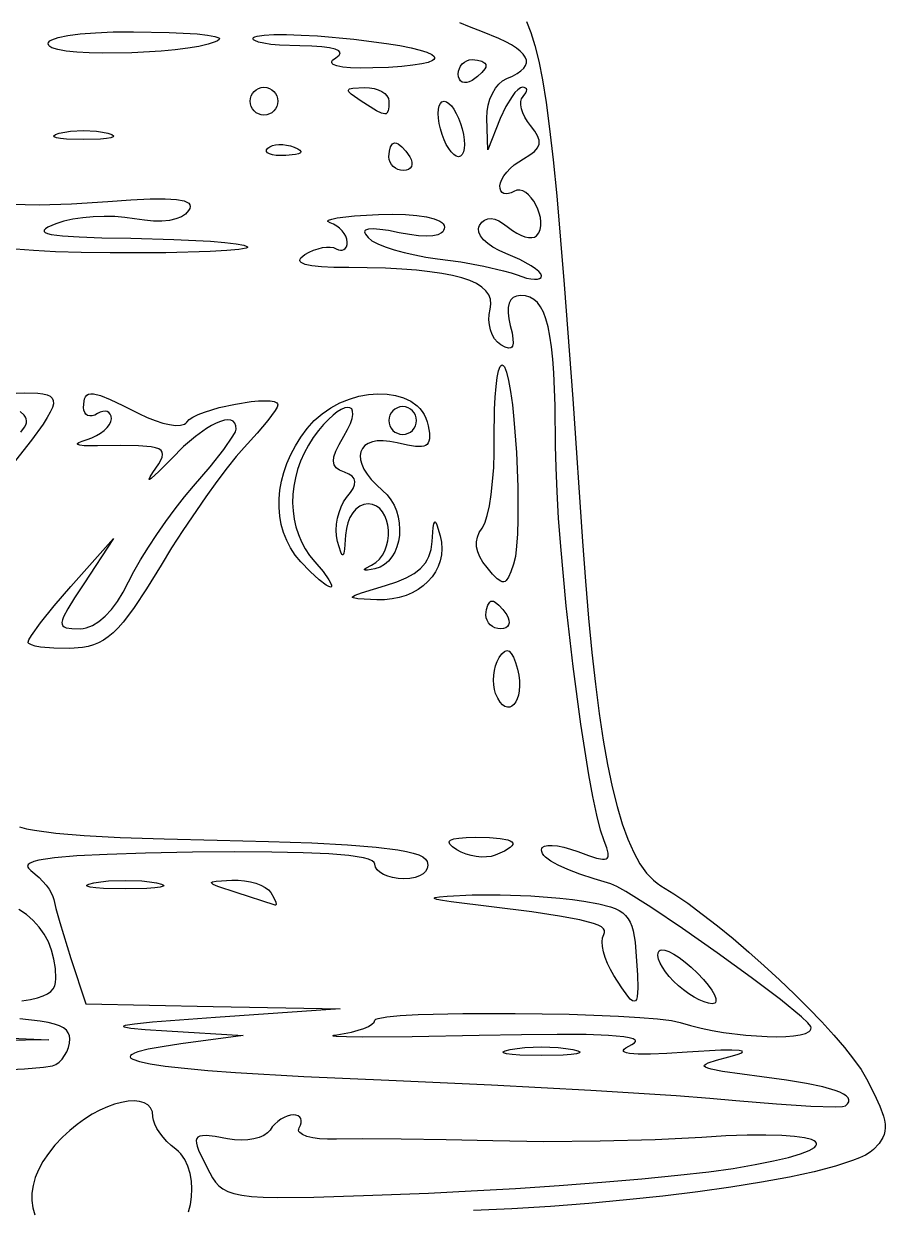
# Model space of a CAD drawing. Header units: millimetres. Extents: x 0.03 to 7.19, y 1.13 to 4.15.
# Drawn here: x 3.508 to 4.198, y 1.773 to 2.722 of the extents above; entities that cross this region are included whole.
import ezdxf

# ---------------------------------------------------------------- set-up
doc = ezdxf.new("R2010")
doc.units = ezdxf.units.MM

msp = doc.modelspace()

# ---------------------------------------------------------------- linework, layer by layer
at = {"flags": 128}
for points in [[(3.505201, 2.079464), (3.510605, 2.078023), (3.517208, 2.076705), (3.53427, 2.074411), (3.556903, 2.072528), (3.585622, 2.071002), (3.620942, 2.069778), (3.663379, 2.068802), (3.704521, 2.067849), (3.739212, 2.066633), (3.767801, 2.065118), (3.790638, 2.063271), (3.808071, 2.061055), (3.814871, 2.059797), (3.820451, 2.058435), (3.824856, 2.056963), (3.828127, 2.055376), (3.83031, 2.053671), (3.831449, 2.051844), (3.831983, 2.04891), (3.831598, 2.04624), (3.830347, 2.043873), (3.828282, 2.041847), (3.825453, 2.040203), (3.821913, 2.03898), (3.817714, 2.038218), (3.812907, 2.037955), (3.80826, 2.038194), (3.803924, 2.038878), (3.799995, 2.03996), (3.796567, 2.041391), (3.793735, 2.043123), (3.791594, 2.045109), (3.79024, 2.047301), (3.789768, 2.049649), (3.789185, 2.051044), (3.787439, 2.052334), (3.784535, 2.053517), (3.780478, 2.054594), (3.768923, 2.056428), (3.752811, 2.057833), (3.732183, 2.058808), (3.707075, 2.059349), (3.677526, 2.059454), (3.643574, 2.059122), (3.606026, 2.058393), (3.57534, 2.05744), (3.551136, 2.05622), (3.533037, 2.054691), (3.520664, 2.05281), (3.516506, 2.051725), (3.513638, 2.050536), (3.512012, 2.049237), (3.511581, 2.047825), (3.512298, 2.046293), (3.514115, 2.044635), (3.520752, 2.039005), (3.526445, 2.032727), (3.52875, 2.029585), (3.530592, 2.026567), (3.531896, 2.02377), (3.532587, 2.021288), (3.534197, 2.014125), (3.53731, 2.002833), (3.54624, 1.974066), (3.558157, 1.937955), (3.660074, 1.935858), (3.76199, 1.93376), (3.66199, 1.926844), (3.611529, 1.923089), (3.597192, 1.921677), (3.589738, 1.920472), (3.588505, 1.919923), (3.588496, 1.919657), (3.588886, 1.919396), (3.594352, 1.918371), (3.605851, 1.917319), (3.623101, 1.916163), (3.684212, 1.912399), (3.634212, 1.905733), (3.619491, 1.903574), (3.608086, 1.901468), (3.600005, 1.899412), (3.597214, 1.898403), (3.595257, 1.897406), (3.594134, 1.896421), (3.593847, 1.895448), (3.594397, 1.894487), (3.595785, 1.893537), (3.601077, 1.891671), (3.609732, 1.889849), (3.621756, 1.88807), (3.637157, 1.886333), (3.655943, 1.884635), (3.678121, 1.882977), (3.732684, 1.879771), (3.800907, 1.876705), (3.882971, 1.873038), (3.962693, 1.868785), (4.03096, 1.864474), (4.057949, 1.862463), (4.078657, 1.860635), (4.111379, 1.857719), (4.13887, 1.85592), (4.158245, 1.855382), (4.163986, 1.85563), (4.166615, 1.856247), (4.168212, 1.857894), (4.169067, 1.859506), (4.169172, 1.861083), (4.168523, 1.862629), (4.167113, 1.864144), (4.164936, 1.865632), (4.161985, 1.867094), (4.158254, 1.868533), (4.148429, 1.871349), (4.135412, 1.874096), (4.119153, 1.876793), (4.099601, 1.879455), (4.068012, 1.883749), (4.059041, 1.885467), (4.05616, 1.886281), (4.05431, 1.887087), (4.05346, 1.887904), (4.053583, 1.888748), (4.054649, 1.889638), (4.056629, 1.890592), (4.063213, 1.892757), (4.073101, 1.895385), (4.079811, 1.897283), (4.083401, 1.898778), (4.084028, 1.899374), (4.083878, 1.899869), (4.081247, 1.900556), (4.075515, 1.900837), (4.066687, 1.900714), (4.039768, 1.899247), (4.023425, 1.898239), (4.010329, 1.897714), (4.000399, 1.897683), (3.993551, 1.898156), (3.991257, 1.898586), (3.989702, 1.899145), (3.988877, 1.899836), (3.98877, 1.900661), (3.989372, 1.901619), (3.990671, 1.902714), (3.995324, 1.905316), (3.997514, 1.90662), (3.998426, 1.907808), (3.9984, 1.908359), (3.998052, 1.908881), (3.996385, 1.909839), (3.993418, 1.910682), (3.989146, 1.911411), (3.976655, 1.912528), (3.958859, 1.913193), (3.935704, 1.91341), (3.907136, 1.913181), (3.873101, 1.91251), (3.819427, 1.911473), (3.780063, 1.911241), (3.766915, 1.911421), (3.758746, 1.911794), (3.756674, 1.912052), (3.756023, 1.912357), (3.756849, 1.912709), (3.759212, 1.913108), (3.771076, 1.915296), (3.776265, 1.916694), (3.780791, 1.918231), (3.784528, 1.919858), (3.787351, 1.921528), (3.789135, 1.923192), (3.789754, 1.924802), (3.79038, 1.925561), (3.792208, 1.926261), (3.799171, 1.927488), (3.810042, 1.92849), (3.824222, 1.92927), (3.860111, 1.930181), (3.902041, 1.93026), (3.945213, 1.929542), (3.98483, 1.928064), (4.001807, 1.92705), (4.016096, 1.925861), (4.027098, 1.924498), (4.034212, 1.922969), (4.042283, 1.920576), (4.050825, 1.918454), (4.059694, 1.916607), (4.068744, 1.915038), (4.086808, 1.912759), (4.103858, 1.911651), (4.11164, 1.911548), (4.118734, 1.911753), (4.124994, 1.912268), (4.130275, 1.9131), (4.134432, 1.914252), (4.137321, 1.915729), (4.138244, 1.916591), (4.138796, 1.917536), (4.138958, 1.918564), (4.138712, 1.919677), (4.136427, 1.922643), (4.131378, 1.927402), (4.114471, 1.941237), (4.090969, 1.959061), (4.063846, 1.978753), (4.036078, 1.998193), (4.01064, 2.015259), (3.990508, 2.027831), (3.983361, 2.031769), (3.978657, 2.033788), (3.965192, 2.03784), (3.953699, 2.041658), (3.944123, 2.04527), (3.93641, 2.048703), (3.930506, 2.051985), (3.926356, 2.055142), (3.924922, 2.056682), (3.923906, 2.058201), (3.923301, 2.059703), (3.923101, 2.061191), (3.923252, 2.062106), (3.923694, 2.062883), (3.925393, 2.064025), (3.928079, 2.064624), (3.931633, 2.064686), (3.935935, 2.064217), (3.940867, 2.063224), (3.946309, 2.061713), (3.952143, 2.059691), (3.960657, 2.05657), (3.967178, 2.054521), (3.971863, 2.053607), (3.973566, 2.053596), (3.974869, 2.053892), (3.975791, 2.054505), (3.976353, 2.055441), (3.976573, 2.056709), (3.976471, 2.058316), (3.975381, 2.062582), (3.97324, 2.068302), (3.970367, 2.07694), (3.967331, 2.088872), (3.964179, 2.103708), (3.96096, 2.121061), (3.95451, 2.161764), (3.948362, 2.207875), (3.942897, 2.256286), (3.938498, 2.303892), (3.936817, 2.326422), (3.935545, 2.347585), (3.934731, 2.366994), (3.934421, 2.38426), (3.934034, 2.416385), (3.932977, 2.44267), (3.932162, 2.453774), (3.931138, 2.463597), (3.929889, 2.472201), (3.928403, 2.479644), (3.926666, 2.485988), (3.924663, 2.491291), (3.92238, 2.495614), (3.919804, 2.499016), (3.91692, 2.501558), (3.913714, 2.5033), (3.910173, 2.504301), (3.906282, 2.504622), (3.903089, 2.504226), (3.900504, 2.503052), (3.898533, 2.501117), (3.897183, 2.498439), (3.89646, 2.495037), (3.89637, 2.490928), (3.89692, 2.486131), (3.898115, 2.480663), (3.899494, 2.474788), (3.900237, 2.4701), (3.90033, 2.46657), (3.899758, 2.464168), (3.899218, 2.463381), (3.898507, 2.462865), (3.896564, 2.46263), (3.893915, 2.463434), (3.890546, 2.465247), (3.887872, 2.46737), (3.885583, 2.470133), (3.883713, 2.47342), (3.882299, 2.477113), (3.881376, 2.481097), (3.880979, 2.485256), (3.881144, 2.489474), (3.881907, 2.493635), (3.882548, 2.497772), (3.882223, 2.501618), (3.88092, 2.505176), (3.878624, 2.50845), (3.875323, 2.511444), (3.871004, 2.514163), (3.865654, 2.516609), (3.859259, 2.518786), (3.851807, 2.5207), (3.843285, 2.522352), (3.833678, 2.523748), (3.822975, 2.524891), (3.811162, 2.525785), (3.798227, 2.526434), (3.768935, 2.52701), (3.756745, 2.527202), (3.746843, 2.52769), (3.739195, 2.528484), (3.733771, 2.529594), (3.730539, 2.531029), (3.729734, 2.531872), (3.729466, 2.532799), (3.729729, 2.533814), (3.730521, 2.534915), (3.733671, 2.537385), (3.737093, 2.539328), (3.740636, 2.540922), (3.744196, 2.542151), (3.747671, 2.542993), (3.750958, 2.543431), (3.753956, 2.543444), (3.756561, 2.543014), (3.758671, 2.542122), (3.760452, 2.541242), (3.762114, 2.54085), (3.763621, 2.540922), (3.764936, 2.541438), (3.766023, 2.542373), (3.766845, 2.543707), (3.767364, 2.545418), (3.767546, 2.547483), (3.767265, 2.549753), (3.76646, 2.552052), (3.765187, 2.554316), (3.763504, 2.556483), (3.761467, 2.558488), (3.759132, 2.560268), (3.756556, 2.56176), (3.753796, 2.562899), (3.75211, 2.563863), (3.752099, 2.564351), (3.752614, 2.56484), (3.755148, 2.565803), (3.759553, 2.566726), (3.773335, 2.568341), (3.792685, 2.569469), (3.804054, 2.569681), (3.814292, 2.569426), (3.82328, 2.568728), (3.8309, 2.567609), (3.837033, 2.566093), (3.84156, 2.564201), (3.843184, 2.563122), (3.844363, 2.561958), (3.845081, 2.560711), (3.845324, 2.559385), (3.845174, 2.557997), (3.844726, 2.556755), (3.843985, 2.555659), (3.842953, 2.55471), (3.840032, 2.553254), (3.835992, 2.552389), (3.830862, 2.552119), (3.824669, 2.552448), (3.817443, 2.553378), (3.809212, 2.554913), (3.800683, 2.556573), (3.793736, 2.557623), (3.788353, 2.558061), (3.784515, 2.557884), (3.782201, 2.557089), (3.78161, 2.556459), (3.781392, 2.555673), (3.781546, 2.554732), (3.782069, 2.553634), (3.784212, 2.550969), (3.787352, 2.548542), (3.792034, 2.546069), (3.798031, 2.543619), (3.805115, 2.541262), (3.813059, 2.539067), (3.821634, 2.537104), (3.830613, 2.535441), (3.839768, 2.534149), (3.858559, 2.531487), (3.876869, 2.528139), (3.8926, 2.524536), (3.898844, 2.522773), (3.903657, 2.521108), (3.911207, 2.518651), (3.914509, 2.517983), (3.91739, 2.517693), (3.919769, 2.517783), (3.921567, 2.518258), (3.922704, 2.51912), (3.923101, 2.520372), (3.922521, 2.522003), (3.920856, 2.523951), (3.918224, 2.526144), (3.914742, 2.528507), (3.905693, 2.533454), (3.894643, 2.538205), (3.889078, 2.540615), (3.884171, 2.543324), (3.880008, 2.54624), (3.876678, 2.549271), (3.874266, 2.552324), (3.872862, 2.555306), (3.872551, 2.558126), (3.872833, 2.559446), (3.873421, 2.560691), (3.875381, 2.563283), (3.877581, 2.565081), (3.880036, 2.566083), (3.882758, 2.566288), (3.885759, 2.565697), (3.889054, 2.564308), (3.892654, 2.562121), (3.896574, 2.559135), (3.899915, 2.556613), (3.903294, 2.554523), (3.906618, 2.552891), (3.909796, 2.551745), (3.912734, 2.551111), (3.915339, 2.551016), (3.91752, 2.551488), (3.919185, 2.552552), (3.920877, 2.554798), (3.921976, 2.557462), (3.922528, 2.560452), (3.922577, 2.563678), (3.922173, 2.567051), (3.921359, 2.57048), (3.920183, 2.573874), (3.918692, 2.577144), (3.91693, 2.580199), (3.914946, 2.58295), (3.912785, 2.585305), (3.910493, 2.587175), (3.908117, 2.588469), (3.905704, 2.589098), (3.903299, 2.58897), (3.900949, 2.587997), (3.898702, 2.586836), (3.896606, 2.586197), (3.894707, 2.586061), (3.893051, 2.58641), (3.891683, 2.587226), (3.89065, 2.588493), (3.889996, 2.59019), (3.889768, 2.592302), (3.890154, 2.59477), (3.891261, 2.59749), (3.89301, 2.600373), (3.895325, 2.60333), (3.898128, 2.606271), (3.90134, 2.609107), (3.904885, 2.611749), (3.908685, 2.614108), (3.913675, 2.617141), (3.91739, 2.620019), (3.919857, 2.62286), (3.9211, 2.625783), (3.921144, 2.628907), (3.920015, 2.632352), (3.917738, 2.636235), (3.914337, 2.640677), (3.911819, 2.644037), (3.909758, 2.647461), (3.90818, 2.650852), (3.907108, 2.654115), (3.906568, 2.657153), (3.906584, 2.659872), (3.907179, 2.662176), (3.908379, 2.663969), (3.910602, 2.666812), (3.911126, 2.668055), (3.911259, 2.669139), (3.911004, 2.670034), (3.910362, 2.670711), (3.909333, 2.671139), (3.907921, 2.671288), (3.906158, 2.670778), (3.904115, 2.669316), (3.901867, 2.667004), (3.899487, 2.663944), (3.894624, 2.655995), (3.890115, 2.646288), (3.88006, 2.621288), (3.879351, 2.646635), (3.87955, 2.651859), (3.880394, 2.656983), (3.881817, 2.661879), (3.883754, 2.666417), (3.886139, 2.670466), (3.888906, 2.673897), (3.891989, 2.67658), (3.895324, 2.678385), (3.899874, 2.680311), (3.903651, 2.682299), (3.906656, 2.684349), (3.908889, 2.686458), (3.910352, 2.688624), (3.911045, 2.690846), (3.91097, 2.69312), (3.910127, 2.695446), (3.908518, 2.697821), (3.906144, 2.700244), (3.903005, 2.702712), (3.899103, 2.705223), (3.894438, 2.707776), (3.889012, 2.710368), (3.875879, 2.715663), (3.865434, 2.719604), (3.857662, 2.722873)], [(3.911165, 2.723825), (3.914628, 2.715222), (3.917874, 2.704822), (3.920946, 2.692262), (3.92389, 2.67718), (3.92675, 2.659211), (3.92957, 2.637993), (3.932395, 2.613163), (3.935269, 2.584357), (3.941344, 2.513367), (3.948151, 2.422118), (3.956046, 2.307705), (3.958337, 2.275989), (3.960796, 2.246425), (3.963432, 2.218967), (3.966258, 2.193567), (3.969283, 2.17018), (3.972517, 2.148758), (3.975972, 2.129255), (3.979659, 2.111625), (3.983587, 2.095821), (3.987767, 2.081795), (3.99221, 2.069503), (3.996927, 2.058896), (4.001927, 2.049929), (4.007223, 2.042555), (4.009984, 2.039451), (4.012824, 2.036727), (4.015742, 2.034379), (4.01874, 2.032399), (4.029061, 2.025931), (4.040162, 2.018302), (4.051875, 2.009671), (4.064032, 2.000195), (4.076464, 1.990031), (4.089005, 1.979338), (4.101486, 1.968273), (4.113738, 1.956993), (4.125595, 1.945656), (4.136888, 1.93442), (4.147449, 1.923442), (4.157109, 1.91288), (4.165702, 1.902891), (4.173059, 1.893633), (4.179012, 1.885264), (4.183393, 1.877941), (4.189523, 1.865921), (4.194023, 1.856107), (4.196931, 1.8481), (4.1978, 1.844651), (4.198285, 1.841505), (4.198392, 1.838613), (4.198126, 1.835924), (4.19749, 1.833389), (4.196491, 1.830959), (4.193419, 1.826212), (4.188949, 1.821288), (4.186223, 1.819071), (4.182499, 1.816843), (4.177816, 1.814608), (4.172215, 1.812373), (4.158425, 1.807922), (4.141455, 1.803532), (4.12163, 1.799248), (4.099279, 1.79511), (4.074726, 1.791163), (4.048299, 1.78745), (4.020325, 1.784012), (3.991128, 1.780894), (3.961038, 1.778138), (3.930378, 1.775786), (3.899477, 1.773883), (3.868661, 1.77247)], [(3.528504, 2.704858), (3.528084, 2.706081), (3.52836, 2.707243), (3.529315, 2.708342), (3.530936, 2.709375), (3.536108, 2.711234), (3.543751, 2.7128), (3.553738, 2.714053), (3.565946, 2.714973), (3.580247, 2.715539), (3.596518, 2.715733), (3.625049, 2.71525), (3.647495, 2.713938), (3.655733, 2.713032), (3.661606, 2.711994), (3.664832, 2.710849), (3.665364, 2.710244), (3.665129, 2.709622), (3.663743, 2.708564), (3.661771, 2.707551), (3.656228, 2.705665), (3.648821, 2.703974), (3.639869, 2.70249), (3.629693, 2.701224), (3.618613, 2.700187), (3.59502, 2.698844), (3.571651, 2.69855), (3.560852, 2.698825), (3.551069, 2.699395), (3.542622, 2.700272), (3.535832, 2.701468), (3.53102, 2.702993), (3.529455, 2.703882), (3.528504, 2.704858)], [(3.758351, 2.694927), (3.76097, 2.697051), (3.761591, 2.69802), (3.761759, 2.698926), (3.761476, 2.699767), (3.760746, 2.700543), (3.757957, 2.701894), (3.753419, 2.70297), (3.747158, 2.703761), (3.739201, 2.704259), (3.729574, 2.704455), (3.713195, 2.70503), (3.70641, 2.705661), (3.700763, 2.706484), (3.696406, 2.707472), (3.69349, 2.708597), (3.692619, 2.709203), (3.692166, 2.709832), (3.692149, 2.710482), (3.692587, 2.711149), (3.693635, 2.711775), (3.695403, 2.712302), (3.700933, 2.713066), (3.70885, 2.713446), (3.718824, 2.71345), (3.730527, 2.713081), (3.74363, 2.712347), (3.772726, 2.709802), (3.799076, 2.706459), (3.809726, 2.704695), (3.818674, 2.702899), (3.825904, 2.701093), (3.831404, 2.699298), (3.835157, 2.697537), (3.83715, 2.69583), (3.837482, 2.695004), (3.837368, 2.6942), (3.836807, 2.693421), (3.835797, 2.692669), (3.832423, 2.691258), (3.82723, 2.68999), (3.820205, 2.688885), (3.811333, 2.687967), (3.8006, 2.687256), (3.78799, 2.686774), (3.778326, 2.686668), (3.770285, 2.686906), (3.763908, 2.687475), (3.759233, 2.688366), (3.756301, 2.689568), (3.755501, 2.690282), (3.75515, 2.691069), (3.755255, 2.691929), (3.755821, 2.692859), (3.758351, 2.694927)], [(3.856435, 2.681747), (3.856661, 2.68411), (3.857311, 2.686315), (3.858339, 2.688313), (3.859699, 2.690056), (3.861345, 2.691495), (3.863232, 2.692582), (3.865314, 2.69327), (3.867546, 2.69351), (3.87186, 2.693123), (3.875393, 2.692069), (3.87778, 2.69051), (3.87843, 2.689592), (3.878657, 2.688608), (3.87843, 2.687484), (3.87778, 2.686164), (3.875393, 2.683132), (3.87186, 2.679897), (3.867546, 2.676844), (3.865314, 2.675704), (3.863232, 2.675106), (3.861345, 2.675028), (3.859699, 2.675451), (3.858339, 2.676355), (3.857311, 2.677719), (3.856661, 2.679523), (3.856435, 2.681747)], [(3.689768, 2.660177), (3.689995, 2.662409), (3.690645, 2.664491), (3.691672, 2.666378), (3.693032, 2.668024), (3.694678, 2.669384), (3.696565, 2.670411), (3.698647, 2.671061), (3.700879, 2.671288), (3.703111, 2.671061), (3.705193, 2.670411), (3.70708, 2.669384), (3.708726, 2.668024), (3.710086, 2.666378), (3.711113, 2.664491), (3.711763, 2.662409), (3.71199, 2.660177), (3.711763, 2.657945), (3.711113, 2.655863), (3.710086, 2.653976), (3.708726, 2.65233), (3.70708, 2.65097), (3.705193, 2.649943), (3.703111, 2.649293), (3.700879, 2.649066), (3.698647, 2.649293), (3.696565, 2.649943), (3.694678, 2.65097), (3.693032, 2.65233), (3.691672, 2.653976), (3.690645, 2.655863), (3.689995, 2.657945), (3.689768, 2.660177)], [(3.778657, 2.660177), (3.770741, 2.66575), (3.76889, 2.667646), (3.768499, 2.668403), (3.768468, 2.669045), (3.768798, 2.669581), (3.769493, 2.670019), (3.771983, 2.670642), (3.781435, 2.671122), (3.785341, 2.670926), (3.788985, 2.670306), (3.792287, 2.669307), (3.795167, 2.667972), (3.797547, 2.666348), (3.799345, 2.664477), (3.800482, 2.662405), (3.800879, 2.660177), (3.800784, 2.655729), (3.800354, 2.652552), (3.799374, 2.650646), (3.79861, 2.650169), (3.797627, 2.65001), (3.794898, 2.650646), (3.790971, 2.652552), (3.778657, 2.660177)], [(3.842101, 2.637955), (3.841114, 2.642419), (3.840538, 2.646583), (3.840363, 2.650357), (3.840575, 2.653649), (3.841163, 2.656368), (3.842115, 2.658424), (3.843418, 2.659724), (3.84506, 2.660177), (3.846943, 2.659724), (3.848928, 2.658424), (3.850956, 2.656368), (3.852966, 2.653649), (3.854899, 2.650357), (3.856696, 2.646583), (3.858297, 2.642419), (3.859643, 2.637955), (3.860635, 2.633491), (3.861212, 2.629326), (3.861388, 2.625553), (3.861174, 2.62226), (3.860585, 2.619541), (3.859631, 2.617486), (3.858327, 2.616186), (3.856685, 2.615733), (3.854805, 2.616186), (3.852822, 2.617486), (3.850795, 2.619541), (3.848784, 2.62226), (3.846849, 2.625553), (3.84505, 2.629326), (3.843447, 2.633491), (3.842101, 2.637955)], [(3.53699, 2.634497), (3.541293, 2.635417), (3.546074, 2.636075), (3.556435, 2.636601), (3.566795, 2.636075), (3.571576, 2.635417), (3.575879, 2.634497), (3.578991, 2.633477), (3.58036, 2.632525), (3.580416, 2.632081), (3.580066, 2.631661), (3.578188, 2.630908), (3.574806, 2.630286), (3.57, 2.629815), (3.556435, 2.629413), (3.542869, 2.629815), (3.538063, 2.630286), (3.534681, 2.630908), (3.532803, 2.631661), (3.532453, 2.632081), (3.532509, 2.632525), (3.533878, 2.633477), (3.53699, 2.634497)], [(3.703879, 2.622441), (3.705526, 2.623671), (3.707638, 2.624587), (3.710127, 2.625187), (3.712907, 2.625467), (3.71589, 2.625423), (3.718988, 2.625052), (3.722116, 2.624351), (3.725185, 2.623316), (3.727971, 2.622033), (3.729693, 2.620848), (3.730365, 2.619776), (3.730001, 2.618832), (3.728614, 2.618028), (3.72622, 2.61738), (3.718462, 2.616608), (3.710725, 2.616794), (3.707729, 2.617266), (3.705395, 2.617957), (3.703783, 2.618844), (3.702953, 2.619903), (3.702965, 2.62111), (3.703879, 2.622441)], [(3.800879, 2.615733), (3.801264, 2.620047), (3.802313, 2.62358), (3.803867, 2.625967), (3.804784, 2.626617), (3.805768, 2.626844), (3.806893, 2.626617), (3.808214, 2.625967), (3.811251, 2.62358), (3.814491, 2.620047), (3.817546, 2.615733), (3.818685, 2.613501), (3.819284, 2.611418), (3.819361, 2.609531), (3.818938, 2.607885), (3.818035, 2.606526), (3.816671, 2.605498), (3.814867, 2.604848), (3.812643, 2.604622), (3.810279, 2.604848), (3.808074, 2.605498), (3.806077, 2.606526), (3.804334, 2.607885), (3.802895, 2.609531), (3.801807, 2.611418), (3.801119, 2.613501), (3.800879, 2.615733)], [(3.498518, 2.57775), (3.520958, 2.577331), (3.54683, 2.578018), (3.57574, 2.579858), (3.594389, 2.581199), (3.609665, 2.581938), (3.621748, 2.582055), (3.630818, 2.58153), (3.637056, 2.580342), (3.639168, 2.579494), (3.640641, 2.578473), (3.641495, 2.577276), (3.641753, 2.575901), (3.641439, 2.574346), (3.640574, 2.572608), (3.638167, 2.56984), (3.634748, 2.567607), (3.630392, 2.565921), (3.625176, 2.564792), (3.619175, 2.564232), (3.612466, 2.564252), (3.605124, 2.564864), (3.597226, 2.56608), (3.589583, 2.567189), (3.581355, 2.567807), (3.572802, 2.567952), (3.564183, 2.567639), (3.555756, 2.566884), (3.547779, 2.565705), (3.540512, 2.564116), (3.534212, 2.562135), (3.527785, 2.559318), (3.525872, 2.558092), (3.524867, 2.556981), (3.524798, 2.555978), (3.525694, 2.555079), (3.527585, 2.554277), (3.530501, 2.553566), (3.539522, 2.552397), (3.552994, 2.551526), (3.57115, 2.550908), (3.594226, 2.550497), (3.628778, 2.549614), (3.657928, 2.548033), (3.669519, 2.54705), (3.678609, 2.545975), (3.684815, 2.544837), (3.686717, 2.544253), (3.687754, 2.543663), (3.687735, 2.543086), (3.686538, 2.542532), (3.680838, 2.541508), (3.671103, 2.54061), (3.657787, 2.539859), (3.622213, 2.53888), (3.577726, 2.538733), (3.554585, 2.539062), (3.53398, 2.539695), (3.516266, 2.540596), (3.501798, 2.541731)], [(3.879462, 2.286983), (3.876207, 2.291324), (3.873741, 2.295555), (3.872067, 2.299674), (3.871183, 2.303679), (3.87109, 2.307567), (3.871789, 2.311336), (3.873278, 2.314985), (3.87556, 2.31851), (3.877694, 2.322491), (3.879645, 2.328506), (3.881371, 2.336259), (3.882834, 2.345455), (3.883993, 2.355796), (3.88481, 2.366987), (3.885243, 2.378731), (3.885254, 2.390733), (3.885425, 2.413382), (3.885927, 2.423289), (3.886673, 2.431931), (3.887635, 2.439068), (3.888787, 2.444463), (3.890104, 2.447875), (3.890816, 2.448763), (3.89156, 2.449066), (3.89248, 2.448682), (3.893385, 2.447559), (3.89514, 2.443275), (3.896803, 2.436567), (3.898354, 2.42779), (3.899773, 2.417296), (3.901039, 2.405439), (3.90303, 2.379054), (3.904164, 2.351463), (3.904276, 2.325498), (3.903899, 2.314008), (3.903204, 2.303987), (3.902172, 2.295786), (3.900782, 2.28976), (3.898675, 2.283678), (3.896765, 2.279281), (3.894875, 2.276546), (3.893881, 2.275795), (3.892825, 2.27545), (3.891685, 2.275509), (3.890438, 2.275968), (3.887534, 2.278079), (3.883935, 2.281758), (3.879462, 2.286983)], [(3.502434, 2.426524), (3.509212, 2.426677), (3.519756, 2.426425), (3.523849, 2.425967), (3.527147, 2.425213), (3.529642, 2.424107), (3.531327, 2.422592), (3.532193, 2.420612), (3.532233, 2.418111), (3.53144, 2.415033), (3.529807, 2.411322), (3.527324, 2.406921), (3.523986, 2.401775), (3.514711, 2.38902), (3.501921, 2.372608)], [(3.51199, 2.22726), (3.512688, 2.229248), (3.514689, 2.232619), (3.522037, 2.242785), (3.532914, 2.256299), (3.546199, 2.271705), (3.580407, 2.310177), (3.556546, 2.274066), (3.549096, 2.262661), (3.543729, 2.253945), (3.540413, 2.247558), (3.539517, 2.245126), (3.539122, 2.243141), (3.539226, 2.241558), (3.539826, 2.240332), (3.540916, 2.239418), (3.542495, 2.238771), (3.547101, 2.238099), (3.553615, 2.237955), (3.556046, 2.238124), (3.558518, 2.238624), (3.563552, 2.240585), (3.568646, 2.243768), (3.573726, 2.248102), (3.578721, 2.253518), (3.583557, 2.259945), (3.588161, 2.267313), (3.592462, 2.275552), (3.596761, 2.283894), (3.602118, 2.293212), (3.608319, 2.30319), (3.615152, 2.313516), (3.622402, 2.323874), (3.629855, 2.333952), (3.637298, 2.343436), (3.644518, 2.35201), (3.657774, 2.367651), (3.668629, 2.381488), (3.675963, 2.39202), (3.67796, 2.395578), (3.678657, 2.397747), (3.678365, 2.400462), (3.677513, 2.402543), (3.676137, 2.404004), (3.674271, 2.404863), (3.671953, 2.405135), (3.669217, 2.404836), (3.666099, 2.403984), (3.662634, 2.402594), (3.658859, 2.400682), (3.654809, 2.398265), (3.646026, 2.391981), (3.63657, 2.383871), (3.626726, 2.374066), (3.616709, 2.363736), (3.610584, 2.358198), (3.609134, 2.35734), (3.608838, 2.357408), (3.60884, 2.357816), (3.609762, 2.359673), (3.611962, 2.362955), (3.616691, 2.36997), (3.618296, 2.372848), (3.619325, 2.37534), (3.619725, 2.377471), (3.619443, 2.379266), (3.618427, 2.380751), (3.616624, 2.381951), (3.613981, 2.382892), (3.610446, 2.383599), (3.600488, 2.384412), (3.586328, 2.384593), (3.567546, 2.384344), (3.556777, 2.384485), (3.553555, 2.384845), (3.55178, 2.385398), (3.551436, 2.385745), (3.551455, 2.386139), (3.552583, 2.387068), (3.555168, 2.388183), (3.559212, 2.389483), (3.563118, 2.390842), (3.566762, 2.392543), (3.570065, 2.394516), (3.572945, 2.396694), (3.575324, 2.399009), (3.577123, 2.401393), (3.57826, 2.403777), (3.578657, 2.406094), (3.57843, 2.408151), (3.57778, 2.4098), (3.576753, 2.411025), (3.575393, 2.411807), (3.573747, 2.412131), (3.57186, 2.411979), (3.569778, 2.411333), (3.567546, 2.410177), (3.565314, 2.409038), (3.563232, 2.408439), (3.561345, 2.408362), (3.559699, 2.408785), (3.558339, 2.409688), (3.557311, 2.411052), (3.556661, 2.412856), (3.556435, 2.41508), (3.556774, 2.420151), (3.557256, 2.422105), (3.557995, 2.423666), (3.559031, 2.424829), (3.5604, 2.425591), (3.562141, 2.425948), (3.564292, 2.425894), (3.569975, 2.424541), (3.577751, 2.4215), (3.587924, 2.416737), (3.600796, 2.410219), (3.607377, 2.407076), (3.613756, 2.404532), (3.619775, 2.402614), (3.625278, 2.401349), (3.630108, 2.400766), (3.634108, 2.400893), (3.637121, 2.401756), (3.638209, 2.402474), (3.63899, 2.403385), (3.6409, 2.405402), (3.644025, 2.407428), (3.648182, 2.409429), (3.653186, 2.411369), (3.664993, 2.414928), (3.677969, 2.417825), (3.690636, 2.41978), (3.696391, 2.420316), (3.701514, 2.420512), (3.70582, 2.420333), (3.709125, 2.419743), (3.711243, 2.418707), (3.7118, 2.418011), (3.71199, 2.417191), (3.711438, 2.415445), (3.709857, 2.412698), (3.704048, 2.404757), (3.695449, 2.394488), (3.684949, 2.38301), (3.678715, 2.375968), (3.671344, 2.366806), (3.663107, 2.355911), (3.654277, 2.343668), (3.635931, 2.316684), (3.626961, 2.302715), (3.61849, 2.288941), (3.606849, 2.269986), (3.596895, 2.25495), (3.592399, 2.248764), (3.588144, 2.243392), (3.584069, 2.238778), (3.580113, 2.234868), (3.576217, 2.231606), (3.572319, 2.228937), (3.568359, 2.226805), (3.564277, 2.225156), (3.560013, 2.223933), (3.555505, 2.223082), (3.545518, 2.222274), (3.532498, 2.222362), (3.521837, 2.22333), (3.517735, 2.224093), (3.514635, 2.225017), (3.512674, 2.226079), (3.512164, 2.226656), (3.51199, 2.22726)], [(3.730379, 2.291608), (3.725984, 2.296988), (3.722225, 2.302692), (3.7191, 2.308685), (3.716607, 2.314937), (3.714746, 2.321413), (3.713515, 2.328082), (3.712911, 2.334911), (3.712935, 2.341866), (3.713583, 2.348917), (3.714854, 2.356029), (3.716748, 2.36317), (3.719262, 2.370309), (3.722395, 2.377411), (3.726145, 2.384445), (3.73051, 2.391378), (3.73549, 2.398177), (3.741195, 2.404553), (3.747551, 2.41011), (3.75443, 2.414846), (3.7617, 2.418758), (3.769234, 2.421843), (3.776901, 2.424098), (3.784573, 2.42552), (3.792119, 2.426106), (3.79941, 2.425853), (3.806317, 2.424759), (3.812709, 2.422821), (3.818459, 2.420035), (3.823436, 2.416398), (3.825594, 2.41426), (3.82751, 2.411908), (3.829169, 2.409343), (3.830553, 2.406563), (3.831647, 2.403568), (3.832435, 2.400358), (3.833308, 2.394497), (3.83334, 2.389986), (3.832995, 2.38821), (3.832382, 2.386742), (3.831486, 2.38557), (3.830285, 2.384684), (3.828763, 2.384074), (3.826901, 2.38373), (3.822079, 2.383799), (3.815673, 2.384809), (3.807532, 2.386677), (3.801603, 2.387888), (3.796304, 2.388415), (3.791648, 2.388302), (3.78765, 2.387592), (3.784323, 2.386331), (3.781679, 2.384562), (3.779733, 2.382328), (3.778499, 2.379675), (3.777989, 2.376646), (3.778218, 2.373286), (3.779198, 2.369637), (3.780944, 2.365745), (3.783469, 2.361654), (3.786786, 2.357407), (3.790909, 2.353048), (3.795851, 2.348622), (3.799476, 2.34512), (3.802528, 2.341167), (3.805016, 2.336848), (3.806948, 2.332247), (3.808331, 2.327451), (3.809176, 2.322542), (3.809488, 2.317608), (3.809278, 2.312733), (3.808554, 2.308001), (3.807323, 2.303498), (3.805594, 2.29931), (3.803375, 2.29552), (3.800675, 2.292214), (3.797501, 2.289478), (3.793863, 2.287395), (3.789768, 2.286052), (3.783861, 2.285001), (3.782197, 2.284928), (3.7814, 2.285151), (3.781475, 2.285664), (3.782428, 2.28646), (3.78699, 2.288885), (3.790407, 2.290943), (3.793318, 2.293618), (3.795729, 2.296807), (3.797646, 2.300408), (3.799074, 2.304316), (3.80002, 2.308427), (3.800489, 2.312639), (3.800487, 2.316847), (3.800019, 2.320948), (3.799093, 2.324839), (3.797713, 2.328415), (3.795885, 2.331573), (3.793615, 2.33421), (3.790909, 2.336221), (3.787773, 2.337504), (3.784212, 2.337955), (3.780743, 2.337465), (3.777502, 2.336051), (3.77455, 2.333798), (3.771947, 2.330793), (3.769755, 2.327121), (3.768035, 2.322867), (3.766847, 2.318116), (3.766254, 2.312955), (3.765387, 2.301679), (3.764834, 2.298599), (3.764164, 2.297196), (3.763777, 2.297117), (3.763351, 2.297449), (3.762367, 2.299336), (3.759782, 2.307927), (3.758992, 2.312247), (3.75875, 2.316871), (3.759023, 2.321655), (3.759784, 2.326457), (3.761, 2.331131), (3.762643, 2.335535), (3.764682, 2.339524), (3.767087, 2.342955), (3.770141, 2.346911), (3.772265, 2.35034), (3.773457, 2.353301), (3.773709, 2.355856), (3.773017, 2.358064), (3.771377, 2.359984), (3.768781, 2.361678), (3.765226, 2.363205), (3.761417, 2.36486), (3.758687, 2.366786), (3.757034, 2.369127), (3.756456, 2.372024), (3.75695, 2.375622), (3.758515, 2.380064), (3.76115, 2.385493), (3.764851, 2.392052), (3.767877, 2.397565), (3.770035, 2.402323), (3.771379, 2.406329), (3.771967, 2.409585), (3.771854, 2.412094), (3.771097, 2.413858), (3.769751, 2.414879), (3.767872, 2.41516), (3.765517, 2.414703), (3.762741, 2.41351), (3.759601, 2.411584), (3.756152, 2.408927), (3.752451, 2.405542), (3.748553, 2.40143), (3.744515, 2.396595), (3.740393, 2.391038), (3.736448, 2.384913), (3.73304, 2.378597), (3.730169, 2.372131), (3.727834, 2.365551), (3.726035, 2.358896), (3.724771, 2.352203), (3.724042, 2.345512), (3.723848, 2.338859), (3.724188, 2.332284), (3.725062, 2.325823), (3.726469, 2.319516), (3.728409, 2.3134), (3.730881, 2.307513), (3.733886, 2.301893), (3.737422, 2.296579), (3.74149, 2.291608), (3.748191, 2.283716), (3.752844, 2.277255), (3.754272, 2.274769), (3.755029, 2.272891), (3.755064, 2.271703), (3.754324, 2.271288), (3.752832, 2.271703), (3.750715, 2.272891), (3.744997, 2.277255), (3.737956, 2.283716), (3.730379, 2.291608)], [(3.506071, 2.395342), (3.509151, 2.399312), (3.510076, 2.401083), (3.510598, 2.402747), (3.510721, 2.404329), (3.510452, 2.405856), (3.509795, 2.407354), (3.508755, 2.408849), (3.505551, 2.411937)], [(3.823101, 2.404622), (3.822875, 2.406854), (3.822225, 2.408936), (3.821197, 2.410823), (3.819837, 2.412469), (3.818191, 2.413828), (3.816304, 2.414856), (3.814222, 2.415506), (3.81199, 2.415733), (3.809758, 2.415506), (3.807676, 2.414856), (3.805789, 2.413828), (3.804143, 2.412469), (3.802783, 2.410823), (3.801756, 2.408936), (3.801106, 2.406854), (3.800879, 2.404622), (3.801106, 2.40239), (3.801756, 2.400307), (3.802783, 2.39842), (3.804143, 2.396774), (3.805789, 2.395415), (3.807676, 2.394387), (3.809758, 2.393737), (3.81199, 2.39351), (3.814222, 2.393737), (3.816304, 2.394387), (3.818191, 2.395415), (3.819837, 2.396774), (3.821197, 2.39842), (3.822225, 2.400307), (3.822875, 2.40239), (3.823101, 2.404622)], [(3.798101, 2.272608), (3.807151, 2.275547), (3.814805, 2.278764), (3.821136, 2.282327), (3.826218, 2.286304), (3.830121, 2.290763), (3.831654, 2.293195), (3.83292, 2.295774), (3.834685, 2.301403), (3.83549, 2.307719), (3.836357, 2.31896), (3.836906, 2.322012), (3.83757, 2.323378), (3.837955, 2.323437), (3.838379, 2.323081), (3.839361, 2.321141), (3.841962, 2.312413), (3.842982, 2.30716), (3.843299, 2.302036), (3.842945, 2.297073), (3.84195, 2.2923), (3.840346, 2.287749), (3.838162, 2.283452), (3.835429, 2.279437), (3.832178, 2.275738), (3.828439, 2.272384), (3.824243, 2.269406), (3.819621, 2.266836), (3.814603, 2.264704), (3.80922, 2.263041), (3.803502, 2.261879), (3.79748, 2.261247), (3.791185, 2.261177), (3.776012, 2.261985), (3.772487, 2.262632), (3.771769, 2.263064), (3.771758, 2.263585), (3.773889, 2.264952), (3.778946, 2.266839), (3.798101, 2.272608)], [(3.878657, 2.249066), (3.879042, 2.25338), (3.880091, 2.256913), (3.881645, 2.2593), (3.882562, 2.25995), (3.883546, 2.260177), (3.884671, 2.25995), (3.885992, 2.2593), (3.889028, 2.256913), (3.892268, 2.25338), (3.895324, 2.249066), (3.896463, 2.246834), (3.897061, 2.244752), (3.897139, 2.242865), (3.896716, 2.241219), (3.895812, 2.239859), (3.894449, 2.238832), (3.892645, 2.238182), (3.890421, 2.237955), (3.888057, 2.238182), (3.885852, 2.238832), (3.883854, 2.239859), (3.882112, 2.241219), (3.880673, 2.242865), (3.879585, 2.244752), (3.878897, 2.246834), (3.878657, 2.249066)], [(3.886393, 2.186247), (3.885426, 2.189507), (3.88486, 2.193095), (3.884684, 2.196892), (3.884886, 2.200781), (3.885456, 2.204644), (3.886381, 2.208364), (3.887651, 2.211821), (3.889254, 2.214899), (3.891429, 2.217958), (3.893466, 2.219834), (3.895384, 2.220514), (3.897202, 2.219988), (3.898938, 2.218242), (3.90061, 2.215265), (3.902237, 2.211043), (3.903837, 2.205566), (3.904852, 2.200845), (3.905393, 2.196378), (3.905502, 2.192211), (3.905219, 2.188391), (3.904587, 2.184963), (3.903646, 2.181973), (3.902439, 2.179466), (3.901006, 2.17749), (3.899389, 2.176088), (3.897629, 2.175309), (3.895768, 2.175196), (3.893847, 2.175796), (3.891908, 2.177156), (3.889991, 2.17932), (3.888139, 2.182335), (3.886393, 2.186247)], [(3.855421, 2.061038), (3.851879, 2.063536), (3.849816, 2.065637), (3.849349, 2.066546), (3.849265, 2.067363), (3.849566, 2.068093), (3.850258, 2.068736), (3.852827, 2.069777), (3.857007, 2.070507), (3.862828, 2.070948), (3.870324, 2.071122), (3.881486, 2.07093), (3.890072, 2.070234), (3.896054, 2.069059), (3.89806, 2.0683), (3.899405, 2.067429), (3.900086, 2.06645), (3.9001, 2.065367), (3.899442, 2.064181), (3.898111, 2.062897), (3.893412, 2.060043), (3.885976, 2.05683), (3.882664, 2.055886), (3.878956, 2.055396), (3.874978, 2.055343), (3.870855, 2.05571), (3.866712, 2.05648), (3.862676, 2.057637), (3.85887, 2.059161), (3.855421, 2.061038)], [(3.564768, 2.034677), (3.5703, 2.035548), (3.576448, 2.036169), (3.589768, 2.036667), (3.603088, 2.036169), (3.609236, 2.035548), (3.614768, 2.034677), (3.618769, 2.033713), (3.62053, 2.032813), (3.620601, 2.032393), (3.620151, 2.031997), (3.617737, 2.031285), (3.613389, 2.030696), (3.607209, 2.030251), (3.589768, 2.029872), (3.572327, 2.030251), (3.566147, 2.030696), (3.561799, 2.031285), (3.559385, 2.031997), (3.558935, 2.032393), (3.559006, 2.032813), (3.560767, 2.033713), (3.564768, 2.034677)], [(3.678657, 2.026844), (3.664023, 2.031754), (3.660229, 2.033375), (3.658742, 2.034563), (3.658853, 2.035023), (3.659529, 2.035411), (3.662557, 2.036012), (3.675212, 2.036844), (3.680243, 2.03684), (3.685208, 2.036398), (3.689979, 2.03556), (3.694428, 2.034365), (3.698426, 2.032855), (3.701845, 2.03107), (3.704558, 2.029053), (3.706435, 2.026844), (3.70883, 2.022617), (3.710275, 2.019323), (3.710657, 2.017289), (3.710415, 2.016847), (3.709865, 2.016844), (3.678657, 2.026844)], [(3.980949, 1.960622), (3.978229, 1.96538), (3.975935, 1.970211), (3.974099, 1.974982), (3.972754, 1.979559), (3.971933, 1.983808), (3.971667, 1.987594), (3.97199, 1.990785), (3.972935, 1.993247), (3.97364, 1.994882), (3.973623, 1.996434), (3.9728, 1.997922), (3.971088, 1.999362), (3.968404, 2.000775), (3.964663, 2.002176), (3.953683, 2.005017), (3.93748, 2.008031), (3.91539, 2.01136), (3.850879, 2.019538), (3.843731, 2.020506), (3.839208, 2.02139), (3.837316, 2.022192), (3.837359, 2.022563), (3.838061, 2.022915), (3.841451, 2.02356), (3.84749, 2.02413), (3.867546, 2.025052), (3.890072, 2.025136), (3.914447, 2.024226), (3.937735, 2.022482), (3.948055, 2.021348), (3.957004, 2.020066), (3.968912, 2.017869), (3.978231, 2.015444), (3.982027, 2.014032), (3.985304, 2.012426), (3.988105, 2.010582), (3.990475, 2.008453), (3.992454, 2.005995), (3.994088, 2.003162), (3.995417, 1.999908), (3.996487, 1.996189), (3.998015, 1.987172), (3.999018, 1.975747), (3.999878, 1.961203), (4.000132, 1.950514), (3.999639, 1.94356), (3.999067, 1.941446), (3.998254, 1.94022), (3.997183, 1.939869), (3.995836, 1.940377), (3.994194, 1.941728), (3.992241, 1.943909), (3.987326, 1.950697), (3.980949, 1.960622)], [(3.50688, 1.940275), (3.513798, 1.941405), (3.519486, 1.942697), (3.524057, 1.944173), (3.527622, 1.945855), (3.530289, 1.947762), (3.532172, 1.949917), (3.533379, 1.952341), (3.534023, 1.955055), (3.534212, 1.95808), (3.533839, 1.966132), (3.532722, 1.973719), (3.530867, 1.980837), (3.528278, 1.98748), (3.524961, 1.993647), (3.520922, 1.999332), (3.516165, 2.004532), (3.510695, 2.009243), (3.504518, 2.013461)], [(4.028921, 1.955941), (4.025435, 1.959687), (4.022437, 1.963433), (4.019973, 1.967079), (4.018091, 1.970526), (4.016838, 1.973674), (4.016261, 1.976423), (4.016407, 1.978675), (4.017324, 1.98033), (4.018101, 1.980854), (4.019105, 1.981116), (4.021728, 1.980887), (4.025068, 1.979716), (4.028999, 1.977679), (4.033394, 1.974848), (4.038126, 1.971297), (4.043071, 1.967099), (4.048101, 1.96233), (4.052736, 1.957434), (4.056556, 1.952867), (4.059514, 1.948728), (4.061561, 1.945116), (4.062651, 1.942133), (4.062736, 1.939879), (4.062387, 1.939056), (4.061768, 1.938453), (4.060874, 1.938081), (4.059699, 1.937955), (4.05676, 1.938322), (4.053309, 1.939375), (4.049473, 1.941038), (4.045377, 1.94324), (4.041148, 1.945904), (4.036911, 1.948959), (4.032794, 1.952329), (4.028921, 1.955941)], [(3.458742, 1.883531), (3.50915, 1.885966), (3.524275, 1.887103), (3.531435, 1.888135), (3.534225, 1.889421), (3.536827, 1.891293), (3.539186, 1.893661), (3.541244, 1.896436), (3.542943, 1.899529), (3.544228, 1.902852), (3.54504, 1.906315), (3.545324, 1.90983), (3.54506, 1.912354), (3.54421, 1.914637), (3.542683, 1.916695), (3.54039, 1.918541), (3.53724, 1.920188), (3.533143, 1.921651), (3.52801, 1.922944), (3.521751, 1.92408), (3.505492, 1.925938)], [(3.389768, 1.915205), (3.528657, 1.909122), (3.380074, 1.906872)], [(3.898101, 1.901344), (3.903634, 1.902214), (3.909781, 1.902836), (3.923101, 1.903333), (3.936422, 1.902836), (3.942569, 1.902214), (3.948101, 1.901344), (3.952103, 1.90038), (3.953863, 1.89948), (3.953935, 1.89906), (3.953485, 1.898664), (3.95107, 1.897951), (3.946722, 1.897363), (3.940543, 1.896918), (3.923101, 1.896538), (3.90566, 1.896918), (3.899481, 1.897363), (3.895133, 1.897951), (3.892718, 1.898664), (3.892268, 1.89906), (3.89234, 1.89948), (3.8941, 1.90038), (3.898101, 1.901344)], [(3.640464, 1.771445), (3.641914, 1.777297), (3.642794, 1.783464), (3.643073, 1.789779), (3.642717, 1.796076), (3.641695, 1.802188), (3.639974, 1.80795), (3.637522, 1.813195), (3.634307, 1.817757), (3.632403, 1.819729), (3.630296, 1.821469), (3.626618, 1.824416), (3.623187, 1.827665), (3.620079, 1.831109), (3.617367, 1.834641), (3.615127, 1.838154), (3.613434, 1.841541), (3.612364, 1.844696), (3.61199, 1.84751), (3.611502, 1.851419), (3.610091, 1.854586), (3.60784, 1.857028), (3.604832, 1.858765), (3.601149, 1.859814), (3.596874, 1.860194), (3.592088, 1.859924), (3.586874, 1.859023), (3.581314, 1.857507), (3.575492, 1.855397), (3.569489, 1.85271), (3.563387, 1.849466), (3.557269, 1.845681), (3.551217, 1.841375), (3.545315, 1.836567), (3.539643, 1.831274), (3.533519, 1.824707), (3.528267, 1.818148), (3.523884, 1.811622), (3.520368, 1.805154), (3.51772, 1.798768), (3.515936, 1.792491), (3.515016, 1.786347), (3.514957, 1.780361), (3.515759, 1.774558), (3.517419, 1.768964)], [(4.076643, 1.806191), (4.094128, 1.809169), (4.108899, 1.812126), (4.120992, 1.815026), (4.130446, 1.817832), (4.137297, 1.820508), (4.141581, 1.823018), (4.142773, 1.8242), (4.143337, 1.825326), (4.143277, 1.826392), (4.1426, 1.827394), (4.141308, 1.828327), (4.139407, 1.829187), (4.133797, 1.830669), (4.125805, 1.831803), (4.115469, 1.832552), (4.102826, 1.832881), (4.087912, 1.832754), (4.070765, 1.832133), (4.051421, 1.830983), (4.014, 1.829063), (3.969999, 1.827889), (3.924907, 1.827553), (3.884212, 1.828149), (3.846835, 1.829076), (3.810773, 1.829658), (3.780136, 1.829847), (3.759032, 1.829594), (3.751873, 1.829566), (3.745446, 1.829947), (3.739873, 1.830701), (3.735278, 1.831788), (3.731784, 1.833173), (3.729512, 1.834816), (3.728874, 1.835724), (3.728587, 1.836682), (3.728667, 1.837687), (3.729129, 1.838733), (3.730186, 1.840808), (3.730733, 1.842744), (3.730791, 1.844499), (3.730377, 1.84603), (3.729513, 1.847294), (3.728217, 1.84825), (3.726508, 1.848855), (3.724407, 1.849066), (3.722022, 1.848818), (3.719501, 1.848106), (3.71692, 1.846982), (3.714355, 1.845493), (3.711882, 1.843691), (3.709579, 1.841625), (3.70752, 1.839344), (3.705782, 1.836899), (3.70373, 1.834562), (3.700772, 1.832582), (3.697048, 1.830986), (3.692695, 1.829806), (3.687854, 1.829069), (3.682665, 1.828806), (3.677265, 1.829045), (3.671796, 1.829816), (3.66183, 1.831586), (3.654476, 1.832397), (3.651736, 1.832362), (3.649597, 1.831989), (3.648044, 1.831245), (3.647058, 1.830099), (3.646623, 1.828517), (3.646721, 1.826467), (3.647336, 1.823915), (3.64845, 1.82083), (3.652108, 1.812927), (3.65756, 1.802497), (3.659746, 1.798619), (3.662041, 1.795221), (3.66467, 1.792284), (3.66786, 1.789785), (3.67184, 1.787705), (3.676835, 1.786022), (3.683072, 1.784716), (3.690778, 1.783766), (3.700181, 1.78315), (3.711507, 1.78285), (3.740837, 1.783108), (3.780583, 1.784374), (3.83256, 1.786483), (3.866913, 1.788124), (3.90217, 1.790162), (3.937331, 1.792515), (3.971393, 1.795102), (4.003356, 1.797845), (4.03222, 1.80066), (4.056982, 1.803469), (4.076643, 1.806191)]]:
    msp.add_lwpolyline(points, dxfattribs=at)

doc.saveas('drawing.dxf')
